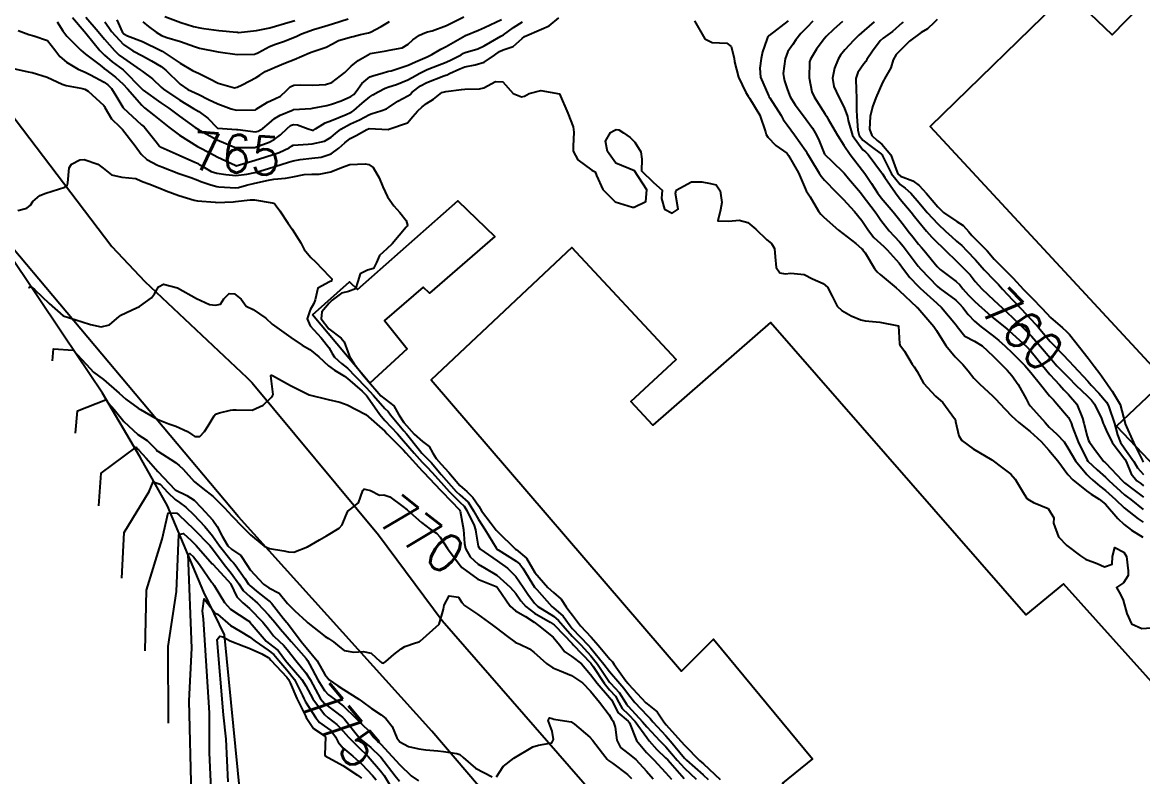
# Model space of a CAD drawing. Header units: metres. Extents: x 307586 to 320046, y 7427249 to 7434250.
# Drawn here: x 317912.1 to 318030.2, y 7430626.6 to 7430706 of the extents above; entities that cross this region are included whole.
import ezdxf
from ezdxf.enums import TextEntityAlignment as Align

# ---------------------------------------------------------------- set-up
doc = ezdxf.new("R2010")
doc.units = ezdxf.units.M
doc.header["$MEASUREMENT"] = 0
for name, color, linetype in [('Area', 45, 'Continuous'), ('Cotas', 45, 'Continuous'), ('Curvas de Nivel 1m', 11, 'Continuous'), ('Curvas de Nivel 5m', 15, 'Continuous'), ('Edificações', 30, 'Continuous'), ('Vias Primárias', 230, 'Continuous')]:
    doc.layers.add(name, color=color, linetype=linetype)
doc.styles.add('Style-STANDARD', font='STANDARD.shx')

msp = doc.modelspace()

# ---------------------------------------------------------------- linework, layer by layer
at = {"layer": 'Area'}
msp.add_polyline3d([(317938.8, 7430587, 778.6), (317933.44, 7430641.52, 774.55), (317931.26, 7430646.01, 773.59), (317927.45, 7430655.1, 778.68), (317924.56, 7430660.23, 769.69), (317920.6, 7430666.99, 768.41), (317916.49, 7430673.1, 767.9), (317910.57, 7430681.9, 767.2), (317905.91, 7430688.34, 766.59), (317903.53, 7430691.02, 766.38), (317901.71, 7430693.77, 766.21), (317900.87, 7430695.54, 766.04), (317895.82, 7430703.1, 765.21), (317885.58, 7430717.41, 763.71), (317880.52, 7430723.98, 762.98), (317872.76, 7430735.34, 761.79), (317869.49, 7430740.1, 761.13), (317862.85, 7430751.26, 760.01), (317857.26, 7430759.27, 758.94), (317852.05, 7430767.45, 758.18)], dxfattribs=at)
at = {"layer": 'Curvas de Nivel 1m', "flags": 128}
for points, elevation in [([(317915.8, 7430706.1), (317916.42, 7430705.13), (317916.82, 7430704.59), (317918.29, 7430703.11), (317918.79, 7430702.69), (317920.33, 7430701.53), (317920.77, 7430701.18), (317920.83, 7430701.13), (317920.9, 7430701.08), (317921.94, 7430700.25), (317922.76, 7430699.53), (317923.22, 7430699.05), (317924.73, 7430697.31), (317925.02, 7430697.03), (317925.98, 7430696.27), (317926.71, 7430695.69), (317927.58, 7430694.99), (317928.69, 7430694.16), (317930.6, 7430692.96), (317930.67, 7430692.93), (317931.97, 7430692.25), (317932.66, 7430691.87), (317934.62, 7430690.95), (317934.65, 7430690.93), (317934.68, 7430690.93), (317936.66, 7430691.51), (317937.69, 7430691.84), (317938.67, 7430692.14), (317939.2, 7430692.33), (317940.25, 7430692.84), (317940.51, 7430693.01), (317940.68, 7430693.1), (317942.27, 7430693.22), (317942.68, 7430693.24), (317943.96, 7430693.52), (317944.69, 7430693.93), (317945.15, 7430694.33), (317945.69, 7430694.78), (317946.71, 7430695.34), (317947.68, 7430695.79), (317948.72, 7430696.33), (317949.01, 7430696.45), (317949.93, 7430696.73), (317950.5, 7430696.94), (317950.73, 7430697.08), (317951.7, 7430697.74), (317952.75, 7430698.29), (317952.99, 7430698.45), (317953.23, 7430698.69), (317954.09, 7430699.35), (317954.76, 7430699.7), (317956.55, 7430700.42), (317956.77, 7430700.48), (317956.89, 7430700.52), (317957.13, 7430700.64), (317958.25, 7430701.15), (317958.78, 7430701.34), (317959.84, 7430701.55), (317960.79, 7430701.86), (317961.89, 7430702.58), (317962.41, 7430702.97), (317962.8, 7430703.14), (317963.87, 7430703.5), (317964.82, 7430704.35), (317965.06, 7430704.55), (317966.83, 7430705.32), (317967.66, 7430705.69), (317968.68, 7430706.5)], 764), ([(317917.41, 7430706.54), (317918.65, 7430705.1), (317918.82, 7430704.89), (317920.29, 7430703.09), (317920.79, 7430702.58), (317921.61, 7430701.89), (317922.75, 7430701.05), (317924.72, 7430699.03), (317924.75, 7430699), (317924.87, 7430698.91), (317926.73, 7430697.58), (317927.57, 7430696.99), (317928.71, 7430696.15), (317930.35, 7430694.96), (317930.7, 7430694.74), (317931.18, 7430694.47), (317932.68, 7430693.67), (317934.48, 7430692.91), (317934.67, 7430692.87), (317936.66, 7430692.87), (317936.67, 7430692.87), (317936.71, 7430692.88), (317938.13, 7430693.42), (317938.69, 7430693.71), (317939.35, 7430694.2), (317940.03, 7430694.85), (317940.39, 7430695.16), (317940.71, 7430695.27), (317941.13, 7430695.26), (317942.24, 7430694.82), (317942.7, 7430694.68), (317942.82, 7430694.69), (317943.02, 7430694.81), (317944.06, 7430695.45), (317944.71, 7430695.71), (317946.27, 7430696.32), (317946.72, 7430696.54), (317946.87, 7430696.61), (317947.08, 7430696.76), (317947.96, 7430697.52), (317948.74, 7430698.21), (317949.06, 7430698.42), (317949.62, 7430698.73), (317950.37, 7430699.11), (317950.76, 7430699.25), (317951.56, 7430699.51), (317952.77, 7430700), (317953.22, 7430700.24), (317954.01, 7430700.68), (317954.51, 7430700.94), (317954.78, 7430701.06), (317955.44, 7430701.32), (317956.78, 7430701.84), (317957.34, 7430702.09), (317958.36, 7430702.62), (317958.63, 7430702.79), (317958.8, 7430702.86), (317960.15, 7430703.26), (317960.81, 7430703.57), (317961.45, 7430703.96), (317962.56, 7430704.57), (317962.82, 7430704.73), (317963.89, 7430705.5), (317964.84, 7430706.1)], 763), ([(317918.84, 7430706.57), (317920.13, 7430705.09), (317920.81, 7430704.27), (317921.84, 7430703.06), (317922.33, 7430702.6), (317922.79, 7430702.26), (317924.57, 7430701.03), (317924.77, 7430700.89), (317925.85, 7430700.1), (317926.76, 7430699.22), (317927.02, 7430699), (317928.74, 7430697.85), (317930.17, 7430696.97), (317930.72, 7430696.64), (317931.7, 7430695.94), (317932.67, 7430694.93), (317932.7, 7430694.91), (317932.74, 7430694.89), (317934.7, 7430694.76), (317934.86, 7430694.75), (317936.7, 7430694.51), (317937, 7430694.57), (317937.48, 7430694.87), (317938.16, 7430695.42), (317938.71, 7430695.9), (317939.29, 7430696.28), (317940.68, 7430696.84), (317940.71, 7430696.86), (317940.72, 7430696.86), (317942.56, 7430696.98), (317942.73, 7430697), (317944.23, 7430697.29), (317944.73, 7430697.42), (317945.73, 7430697.78), (317946.74, 7430698.22), (317947.06, 7430698.44), (317947.32, 7430698.75), (317947.92, 7430699.59), (317948.77, 7430700.29), (317949.08, 7430700.42), (317950.16, 7430700.73), (317950.63, 7430700.86), (317950.77, 7430700.89), (317950.99, 7430700.93), (317952.78, 7430701.54), (317953.58, 7430701.89), (317954.79, 7430702.42), (317955.28, 7430702.66), (317956.24, 7430703.21), (317956.81, 7430703.5), (317957.54, 7430703.91), (317958.75, 7430704.62), (317958.8, 7430704.65), (317958.82, 7430704.66), (317960.21, 7430705.22), (317960.83, 7430705.49), (317962.61, 7430706.34)], 762), ([(317920.83, 7430706.08), (317921.25, 7430705.5), (317921.54, 7430705.07), (317922.8, 7430703.72), (317923.79, 7430703.04), (317924.79, 7430702.51), (317925.75, 7430701.99), (317926.78, 7430701.39), (317927.27, 7430701), (317928.76, 7430699.53), (317929.59, 7430698.97), (317930.74, 7430698.43), (317931.77, 7430697.92), (317932.73, 7430697.46), (317934.13, 7430696.92), (317934.72, 7430696.8), (317936.67, 7430696.83), (317936.72, 7430696.84), (317936.75, 7430696.85), (317936.79, 7430696.88), (317937.96, 7430697.64), (317938.74, 7430697.97), (317939.34, 7430698.26), (317939.98, 7430698.85), (317940.35, 7430699.25), (317940.76, 7430699.44), (317941.4, 7430699.47), (317942.76, 7430699.44), (317944.08, 7430699.48), (317944.76, 7430699.72), (317946.11, 7430700.77), (317946.78, 7430701.41), (317947.51, 7430702.03), (317948.74, 7430702.74), (317948.78, 7430702.76), (317948.79, 7430702.76), (317950.48, 7430703.04), (317950.8, 7430703.1), (317952.15, 7430703.35), (317952.81, 7430703.74), (317953.3, 7430704.2), (317953.99, 7430704.68), (317954.55, 7430704.95), (317954.83, 7430705.03), (317955.32, 7430705.16), (317956.83, 7430705.71), (317957.45, 7430706.02), (317958.65, 7430706.62)], 761), ([(317924.83, 7430706.09), (317925.43, 7430705.62), (317926.23, 7430705.01), (317926.82, 7430704.66), (317927.35, 7430704.46), (317928.81, 7430704.01), (317930.28, 7430703.49), (317930.8, 7430703.33), (317932.79, 7430702.93), (317934.79, 7430702.64), (317936.61, 7430702.7), (317936.79, 7430702.75), (317936.88, 7430702.79), (317937.04, 7430702.88), (317938.18, 7430703.49), (317938.81, 7430703.73), (317939.65, 7430704.01), (317940.82, 7430704.48), (317941.06, 7430704.59), (317941.55, 7430704.83), (317942.83, 7430705.3), (317944, 7430705.63), (317944.83, 7430705.87), (317946.48, 7430706.4)], 759), ([(317927.17, 7430706.67), (317928.83, 7430706.03), (317930.17, 7430705.62), (317930.83, 7430705.46), (317931.26, 7430705.38), (317932.83, 7430705.19), (317934.75, 7430704.99), (317934.82, 7430704.99), (317934.9, 7430704.98), (317936.83, 7430705.17), (317938.23, 7430705.46), (317938.83, 7430705.63), (317939.77, 7430705.92), (317940.84, 7430706.23)], 758), ([(317982.97, 7430706.2), (317984.05, 7430704.32), (317984.82, 7430703.93), (317986.38, 7430703.85), (317986.82, 7430703.51), (317987.14, 7430702.28), (317987.19, 7430701.88), (317987.59, 7430700.27), (317988.37, 7430698.65), (317988.62, 7430698.26), (317988.75, 7430698.06), (317989.83, 7430696.25), (317990.45, 7430694.5), (317990.52, 7430694.24), (317990.7, 7430693.93), (317991.54, 7430693.07), (317992.68, 7430692.27), (317992.74, 7430692.21), (317992.86, 7430692.03), (317993.91, 7430690.2), (317994.64, 7430688.48), (317994.72, 7430688.28), (317994.79, 7430688.19), (317995.14, 7430687.67), (317996.03, 7430686.17), (317996.28, 7430685.84), (317996.6, 7430685.52), (317998.14, 7430684.14), (317998.58, 7430683.8), (317999.96, 7430682.74), (318000.56, 7430682.22), (318000.62, 7430682.17), (318000.66, 7430682.12), (318000.93, 7430681.75), (318001.92, 7430680.1), (318002.2, 7430679.76), (318002.53, 7430679.48), (318004.22, 7430678.07), (318004.51, 7430677.81), (318006.4, 7430676.04), (318006.44, 7430676), (318006.48, 7430675.96), (318008.16, 7430674.02), (318008.46, 7430673.58), (318009.44, 7430672.01), (318010.43, 7430670.81), (318011.24, 7430669.99), (318011.78, 7430669.35), (318012.4, 7430668.57), (318012.99, 7430667.96), (318014.38, 7430666.67), (318014.75, 7430666.32), (318015.09, 7430665.94), (318016.35, 7430664.61), (318017.14, 7430663.91), (318018.33, 7430662.95), (318019.47, 7430661.89), (318020.31, 7430660.99), (318021.24, 7430659.86), (318022.28, 7430658.43), (318022.83, 7430657.84), (318024.26, 7430656.7), (318024.77, 7430656.33), (318025.59, 7430655.81), (318026.25, 7430655.28), (318027.57, 7430653.79), (318028.22, 7430653.14), (318029, 7430652.56), (318030.2, 7430651.82)], 764), ([(317992.84, 7430706.21), (317990.83, 7430704.64), (317990.64, 7430704.43), (317990.57, 7430704.24), (317990.13, 7430702.93), (317989.97, 7430702.25), (317989.83, 7430701.21), (317989.92, 7430700.25), (317990.75, 7430698.32), (317990.78, 7430698.27), (317990.8, 7430698.24), (317990.89, 7430698.1), (317992.08, 7430696.22), (317992.32, 7430695.82), (317992.71, 7430695.26), (317993.5, 7430694.2), (317994.69, 7430692.5), (317994.8, 7430692.3), (317994.86, 7430692.19), (317995.19, 7430691.67), (317996.1, 7430690.17), (317996.32, 7430689.83), (317996.65, 7430689.43), (317997.9, 7430688.15), (317998.62, 7430687.41), (317999.81, 7430686.13), (318000.59, 7430685.16), (318001.01, 7430684.54), (318001.3, 7430684.11), (318001.87, 7430683.39), (318002.57, 7430682.75), (318002.92, 7430682.44), (318003.26, 7430682.08), (318004.54, 7430680.66), (318004.99, 7430680.06), (318005.64, 7430679.17), (318006.52, 7430678.25), (318006.75, 7430678.04), (318008.49, 7430676.48), (318008.98, 7430676.02), (318010.47, 7430674.25), (318010.58, 7430674.11), (318010.65, 7430674), (318011.45, 7430672.98), (318012.45, 7430672.46), (318013.26, 7430671.96), (318014.43, 7430670.87), (318015.38, 7430669.94), (318015.89, 7430669.41), (318016.4, 7430668.86), (318017.07, 7430667.91), (318017.89, 7430666.4), (318018.16, 7430665.9), (318018.37, 7430665.61), (318019.9, 7430663.88), (318020.34, 7430663.41), (318021.12, 7430662.65), (318021.9, 7430661.86), (318022.31, 7430661.21), (318023.1, 7430659.84), (318024.28, 7430658.42), (318024.58, 7430658.13), (318024.93, 7430657.82), (318025.66, 7430657.2), (318026.26, 7430656.73), (318027.31, 7430655.79), (318028.24, 7430654.89), (318029.71, 7430653.76), (318030.02, 7430653.55), (318030.22, 7430653.38)], 763), ([(317995.43, 7430706.18), (317994.84, 7430705.55), (317994.17, 7430704.86), (317993.63, 7430704.2), (317993.31, 7430703.72), (317992.81, 7430702.96), (317992.5, 7430702.21), (317992.32, 7430700.67), (317992.36, 7430700.22), (317992.45, 7430699.89), (317992.76, 7430698.93), (317993.05, 7430698.21), (317993.57, 7430697.37), (317994.43, 7430696.19), (317994.72, 7430695.81), (317995.41, 7430694.88), (317995.82, 7430694.17), (317996.1, 7430693.57), (317996.66, 7430692.16), (317996.68, 7430692.12), (317997.46, 7430691.37), (317998.65, 7430690.21), (317998.72, 7430690.14), (317999.18, 7430689.6), (318000.44, 7430688.12), (318000.63, 7430687.89), (318001.98, 7430686.1), (318002.24, 7430685.73), (318002.59, 7430685.2), (318003.48, 7430684.08), (318004.01, 7430683.51), (318004.57, 7430682.92), (318004.96, 7430682.45), (318005.26, 7430682.06), (318006.54, 7430680.37), (318006.82, 7430680.04), (318008.52, 7430678.26), (318008.8, 7430678.02), (318010.49, 7430676.77), (318010.89, 7430676.4), (318011.24, 7430675.99), (318011.78, 7430675.28), (318012.47, 7430674.56), (318013.18, 7430673.96), (318014.45, 7430672.99), (318015.03, 7430672.52), (318015.68, 7430671.93), (318016.43, 7430671.24), (318017.78, 7430669.91), (318018.41, 7430669.17), (318019.42, 7430667.89), (318020.38, 7430666.71), (318020.77, 7430666.27), (318021.15, 7430665.87), (318022.35, 7430664.42), (318022.63, 7430663.85), (318022.77, 7430663.41), (318023.38, 7430661.84), (318024.3, 7430659.98), (318024.41, 7430659.83), (318025.4, 7430658.92), (318026.28, 7430658.14), (318026.63, 7430657.8), (318028.26, 7430656.28), (318028.53, 7430656.05), (318028.94, 7430655.77), (318030.24, 7430654.73)], 762), ([(317998.57, 7430706.14), (317997.65, 7430705.34), (317996.83, 7430704.54), (317996.51, 7430704.16), (317995.83, 7430703.2), (317995.19, 7430702.18), (317995.09, 7430701.89), (317995.03, 7430700.19), (317995.31, 7430698.73), (317995.56, 7430698.18), (317996.73, 7430696.37), (317996.86, 7430696.16), (317997.05, 7430695.83), (317998.04, 7430694.15), (317998.69, 7430693.1), (317999.37, 7430692.13), (318000.66, 7430690.45), (318000.91, 7430690.12), (318001.62, 7430689.08), (318002.24, 7430688.1), (318002.63, 7430687.57), (318003.88, 7430686.08), (318004.59, 7430685.2), (318005.09, 7430684.57), (318005.49, 7430684.06), (318005.97, 7430683.44), (318006.57, 7430682.66), (318006.86, 7430682.33), (318007.12, 7430682.03), (318008.54, 7430680.32), (318008.85, 7430680.02), (318010.52, 7430678.73), (318010.9, 7430678.38), (318011.23, 7430677.99), (318011.82, 7430677.3), (318012.5, 7430676.63), (318013.23, 7430675.96), (318014.48, 7430674.88), (318015.65, 7430673.93), (318016.1, 7430673.56), (318016.46, 7430673.25), (318017.94, 7430671.91), (318018.44, 7430671.38), (318019.63, 7430669.89), (318020.4, 7430668.95), (318020.92, 7430668.39), (318021.4, 7430667.86), (318021.87, 7430667.34), (318022.38, 7430666.85), (318023.23, 7430665.84), (318023.83, 7430664.36), (318023.97, 7430663.83), (318024.33, 7430662.46), (318024.49, 7430661.99), (318024.58, 7430661.83), (318025.3, 7430660.82), (318026.1, 7430659.8), (318026.2, 7430659.71), (318026.29, 7430659.61), (318028.01, 7430657.78), (318028.27, 7430657.53), (318029.27, 7430656.77), (318030.26, 7430656.04)], 761), ([(318004.93, 7430706.07), (318004.84, 7430706), (318003.83, 7430705.08), (318002.83, 7430704.38), (318002.51, 7430704.09), (318001.73, 7430703.02), (318001.13, 7430702.12), (318001, 7430701.92), (318000.8, 7430701.66), (318000.16, 7430700.75), (317999.96, 7430700.13), (318000, 7430698.89), (318000.03, 7430698.13), (318000.02, 7430696.84), (318000.07, 7430696.13), (318000.16, 7430694.67), (318000.31, 7430694.12), (318000.7, 7430693.64), (318001.56, 7430692.98), (318002.68, 7430692.15), (318002.74, 7430692.09), (318002.78, 7430691.99), (318003.71, 7430690.08), (318004.64, 7430688.95), (318005.15, 7430688.57), (318005.76, 7430688.05), (318006.62, 7430687.04), (318007.47, 7430686.03), (318008.59, 7430684.82), (318009.45, 7430684.01), (318010.04, 7430683.47), (318010.57, 7430683), (318011.11, 7430682.53), (318011.67, 7430681.98), (318012.55, 7430681.04), (318013.49, 7430679.96), (318014.52, 7430678.87), (318014.99, 7430678.42), (318015.42, 7430677.94), (318015.94, 7430677.36), (318016.5, 7430676.78), (318017.36, 7430675.91), (318018.48, 7430674.71), (318019.19, 7430673.89), (318020.45, 7430672.43), (318020.72, 7430672.15), (318020.98, 7430671.87), (318022.42, 7430670.35), (318022.89, 7430669.85), (318024.4, 7430668.23), (318024.58, 7430668.02), (318024.76, 7430667.82), (318025.57, 7430667), (318026.38, 7430666.02), (318026.51, 7430665.8), (318026.6, 7430665.56), (318027.2, 7430663.79), (318027.54, 7430662.58), (318027.85, 7430661.78), (318028.31, 7430661.11), (318029.25, 7430659.77), (318029.65, 7430659.12), (318030.28, 7430658.4)], 759), ([(318008.53, 7430706.35), (318008.2, 7430706.03), (318007.51, 7430705.36), (318006.83, 7430704.98), (318005.62, 7430704.06), (318004.81, 7430703.25), (318004.22, 7430702.66), (318003.9, 7430702.08), (318003.63, 7430701.24), (318002.98, 7430700.09), (318002.9, 7430699.96), (318002.77, 7430699.72), (318002.08, 7430698.1), (318001.71, 7430697.14), (318001.48, 7430696.11), (318001.4, 7430694.8), (318001.63, 7430694.11), (318002.19, 7430693.59), (318002.69, 7430693.2), (318003.66, 7430692.08), (318004.2, 7430690.53), (318004.39, 7430690.07), (318004.65, 7430689.83), (318005.95, 7430689.35), (318006.64, 7430688.87), (318007.4, 7430688.03), (318008.61, 7430686.6), (318009.2, 7430686.01), (318010.59, 7430685.07), (318011.26, 7430684.66), (318011.85, 7430683.98), (318012.19, 7430683.59), (318012.58, 7430683.22), (318013.8, 7430681.96), (318014.55, 7430681.11), (318015.69, 7430679.93), (318016.12, 7430679.52), (318016.52, 7430679.1), (318017.63, 7430677.91), (318018.5, 7430677.02), (318019.58, 7430675.89), (318020.48, 7430674.96), (318021.73, 7430673.86), (318022.12, 7430673.52), (318022.46, 7430673.16), (318023.51, 7430671.84), (318024.43, 7430670.67), (318025.08, 7430669.82), (318025.66, 7430669.07), (318026.39, 7430667.99), (318026.53, 7430667.8), (318026.97, 7430667.21), (318027.8, 7430665.79), (318028.33, 7430663.79), (318028.34, 7430663.74), (318029.21, 7430661.77), (318030.16, 7430659.89), (318030.25, 7430659.75)], 758), ([(317911.04, 7430701.2), (317912.77, 7430700.84), (317913.17, 7430700.76), (317914.76, 7430700.27), (317916.35, 7430699.52), (317916.75, 7430699.39), (317918.3, 7430699.1), (317918.74, 7430699), (317919.06, 7430698.78), (317920.72, 7430697.28), (317920.81, 7430697.16), (317920.85, 7430697.08), (317921.54, 7430695.89), (317922.41, 7430695.05), (317922.7, 7430694.77), (317924.02, 7430693.04), (317924.66, 7430692.17), (317925.25, 7430691.61), (317926.37, 7430691), (317926.57, 7430690.92), (317926.65, 7430690.89), (317926.84, 7430690.81), (317928.64, 7430690.11), (317929.91, 7430689.7), (317930.64, 7430689.41), (317930.96, 7430689.28), (317931.99, 7430688.94), (317932.63, 7430688.76), (317932.83, 7430688.73), (317934.63, 7430688.6), (317934.9, 7430688.63), (317935.77, 7430688.89), (317936.64, 7430689.11), (317938.07, 7430689.43), (317938.64, 7430689.52), (317939.86, 7430689.63), (317940.64, 7430689.77), (317941.83, 7430690.01), (317942.65, 7430690.04), (317943.4, 7430690.05), (317944.65, 7430690.29), (317945.77, 7430690.77), (317946.66, 7430691.08), (317948.26, 7430691.15), (317948.66, 7430691.08), (317949.12, 7430690.74), (317949.73, 7430689.65), (317950.13, 7430688.73), (317950.62, 7430687.68), (317951.27, 7430686.71), (317951.93, 7430686.03), (317952.59, 7430685.18), (317952.73, 7430684.69), (317952.69, 7430684.58), (317952.58, 7430684.46), (317951.11, 7430682.71), (317950.55, 7430682.19), (317949.77, 7430681.5), (317949.44, 7430680.73), (317949.13, 7430680.13), (317948.52, 7430679.93), (317947.72, 7430679.55), (317947.5, 7430678.75), (317947.26, 7430677.99), (317946.5, 7430677.7), (317945.77, 7430677.5), (317944.8, 7430676.79), (317944.48, 7430676.47), (317943.71, 7430675.56), (317943.63, 7430674.8), (317944.45, 7430673.76), (317945.75, 7430672.77), (317946.05, 7430672.39), (317946.42, 7430671.34), (317946.65, 7430670.76), (317947.1, 7430670.06), (317948.14, 7430668.74), (317948.39, 7430668.46), (317949.92, 7430666.72), (317950.36, 7430666.35), (317951.29, 7430665.65), (317951.8, 7430664.7), (317952.33, 7430663.88), (317953.41, 7430662.68), (317954.31, 7430661.89), (317955.01, 7430661.37), (317955.4, 7430660.65), (317955.75, 7430660.11), (317956.28, 7430659.51), (317957.06, 7430658.63), (317958.25, 7430657.26), (317958.98, 7430656.61), (317959.62, 7430655.98), (317960.23, 7430655.07), (317960.52, 7430654.59), (317961.53, 7430653.25), (317962.05, 7430652.57), (317962.19, 7430652.4), (317964.11, 7430650.55), (317964.17, 7430650.5), (317965.25, 7430649.62), (317965.89, 7430648.52), (317966.15, 7430648.09), (317967.52, 7430646.51), (317968.12, 7430645.99), (317968.93, 7430645.3), (317969.44, 7430644.48), (317969.71, 7430644.09), (317970.09, 7430643.59), (317970.96, 7430642.46), (317972.07, 7430641.27), (317972.8, 7430640.44), (317974.04, 7430638.98), (317974.31, 7430638.7), (317974.51, 7430638.42), (317975.72, 7430636.69), (317975.97, 7430636.4), (317975.98, 7430636.38), (317976, 7430636.35), (317977.85, 7430634.38), (317977.98, 7430634.27), (317979.03, 7430633.42), (317979.74, 7430632.35), (317979.96, 7430632.04), (317981.51, 7430630.33), (317981.93, 7430629.87), (317983.5, 7430628.31), (317983.91, 7430627.93), (317985.68, 7430626.28)], 766), ([(317911.65, 7430686.24), (317912.6, 7430686.48), (317912.99, 7430686.78), (317913.26, 7430687.16), (317913.98, 7430687.79), (317914.61, 7430688.05), (317915.95, 7430688.47), (317916.62, 7430688.68), (317916.87, 7430688.87), (317916.93, 7430689.12), (317917.06, 7430690.7), (317917.32, 7430691.11), (317918.19, 7430691.57), (317918.66, 7430691.59), (317920.09, 7430691.09), (317920.65, 7430690.67), (317921.55, 7430689.98), (317922.64, 7430689.75), (317924.09, 7430689.58), (317924.64, 7430689.36), (317924.86, 7430689.26), (317925.48, 7430689.02), (317926.63, 7430688.58), (317927.31, 7430688.3), (317928.62, 7430687.81), (317930.25, 7430687.32), (317930.61, 7430687.25), (317932.45, 7430687.09), (317932.61, 7430687.08), (317934.37, 7430687.15), (317934.61, 7430687.16), (317936.15, 7430687.35), (317936.61, 7430687.36), (317938.45, 7430687.02), (317938.6, 7430686.98), (317938.79, 7430686.86), (317939.26, 7430686.19), (317940.15, 7430684.84), (317940.57, 7430684.24), (317941.47, 7430682.83), (317941.83, 7430682.11), (317942.54, 7430681.27), (317943.04, 7430680.8), (317944.52, 7430679.26), (317944.74, 7430679.01), (317944.72, 7430678.79), (317944.57, 7430678.73), (317944.51, 7430678.72), (317943.27, 7430678.03), (317942.99, 7430676.8), (317942.86, 7430676.42), (317942.47, 7430675.77), (317942.16, 7430674.81), (317942.45, 7430674.09), (317943.63, 7430672.8), (317944.42, 7430671.81), (317944.79, 7430671.16), (317945.04, 7430670.78), (317945.76, 7430670.12), (317946.4, 7430669.6), (317947.26, 7430668.75), (317948.38, 7430667.59), (317949.14, 7430666.73), (317950.35, 7430665.38), (317950.67, 7430665.04), (317950.92, 7430664.71), (317952.32, 7430663.02), (317952.6, 7430662.69), (317953.97, 7430660.99), (317954.24, 7430660.67), (317954.29, 7430660.61), (317955.25, 7430659.63), (317956.08, 7430658.64), (317956.27, 7430658.42), (317957.84, 7430656.62), (317958.24, 7430656.26), (317959.12, 7430655.49), (317959.69, 7430654.6), (317960.21, 7430653.67), (317960.92, 7430652.58), (317962.07, 7430650.68), (317962.13, 7430650.57), (317962.17, 7430650.53), (317962.27, 7430650.47), (317964.16, 7430649.3), (317964.57, 7430648.96), (317964.86, 7430648.54), (317966.12, 7430646.56), (317966.15, 7430646.52), (317966.34, 7430646.3), (317967.92, 7430644.5), (317968.1, 7430644.36), (317969.11, 7430643.51), (317969.86, 7430642.47), (317970.08, 7430642.19), (317971.76, 7430640.45), (317972.05, 7430640.13), (317973.42, 7430638.44), (317974.02, 7430637.65), (317975.08, 7430636.41), (317975.5, 7430635.91), (317975.99, 7430635.23), (317976.67, 7430634.39), (317977.97, 7430633.03), (317978.29, 7430632.7), (317978.58, 7430632.37), (317979.94, 7430630.9), (317980.44, 7430630.34), (317981.91, 7430628.54), (317982.11, 7430628.33), (317983.89, 7430626.77), (317984.41, 7430626.3)], 767), ([(317912.87, 7430678.03), (317912.88, 7430678.19), (317913.19, 7430678.11), (317913.45, 7430677.87), (317914.96, 7430676.42), (317916.46, 7430675.12), (317918.45, 7430674.51), (317919.33, 7430674.21), (317920.45, 7430673.98), (317921.34, 7430674.17), (317922.34, 7430675.05), (317922.46, 7430675.16), (317923.73, 7430675.77), (317924.47, 7430676.12), (317925.74, 7430677.01), (317926.07, 7430677.43), (317926.5, 7430678.2), (317927.03, 7430678.47), (317928.5, 7430678.07), (317930.48, 7430676.96), (317931.86, 7430676.32), (317932.48, 7430676.26), (317933.03, 7430676.37), (317933.37, 7430676.92), (317933.94, 7430677.47), (317934.49, 7430677.45), (317935.18, 7430676.9), (317935.73, 7430676.15), (317936.47, 7430675.81), (317937.79, 7430674.87), (317938.45, 7430674.25), (317940.43, 7430672.84), (317941.63, 7430672.03), (317942.42, 7430671.59), (317943.39, 7430670.8), (317944.4, 7430669.87), (317945.03, 7430669.41), (317946.07, 7430668.76), (317946.39, 7430668.53), (317947.93, 7430667.19), (317948.36, 7430666.78), (317948.4, 7430666.74), (317948.51, 7430666.59), (317949.8, 7430664.73), (317950.33, 7430664.11), (317951.66, 7430662.7), (317952.31, 7430661.98), (317953.42, 7430660.68), (317954.28, 7430659.73), (317954.8, 7430659.18), (317955.27, 7430658.66), (317956.26, 7430657.56), (317957.1, 7430656.63), (317958.23, 7430655.51), (317958.68, 7430655.07), (317958.98, 7430654.61), (317959.74, 7430653.06), (317959.9, 7430652.59), (317959.93, 7430652.33), (317960.18, 7430650.86), (317960.36, 7430650.59), (317962.16, 7430649.33), (317963.26, 7430648.56), (317964.14, 7430647.66), (317964.92, 7430646.54), (317965.41, 7430645.82), (317966.11, 7430644.86), (317966.47, 7430644.52), (317968.09, 7430643.5), (317968.64, 7430643.05), (317969.11, 7430642.48), (317970.07, 7430641.4), (317970.97, 7430640.46), (317972.04, 7430639.32), (317972.74, 7430638.44), (317974, 7430636.55), (317974.11, 7430636.43), (317975.03, 7430635.45), (317975.69, 7430634.4), (317975.8, 7430634.22), (317975.98, 7430634.02), (317977.48, 7430632.38), (317977.95, 7430631.84), (317979.32, 7430630.36), (317979.62, 7430630.05), (317979.93, 7430629.72), (317981.12, 7430628.34), (317981.9, 7430627.49), (317983.14, 7430626.32)], 768), ([(317915.31, 7430670.39), (317915.41, 7430671.65), (317917.48, 7430671.51), (317919.29, 7430669.59), (317919.65, 7430669.2), (317920.69, 7430668.44), (317922.36, 7430666.97), (317923.04, 7430666.36), (317924.35, 7430665.42), (317924.59, 7430665.27), (317925.01, 7430665.02), (317926.33, 7430664.23), (317927.57, 7430663.75), (317928.32, 7430663.52), (317929.53, 7430662.96), (317930, 7430662.64), (317930.31, 7430662.42), (317930.83, 7430662.42), (317931.35, 7430662.94), (317931.72, 7430663.55), (317932.34, 7430664.6), (317932.5, 7430664.77), (317932.92, 7430664.92), (317934.08, 7430665.18), (317934.35, 7430665.22), (317934.66, 7430665.22), (317936.35, 7430665.18), (317937.51, 7430665.71), (317938.36, 7430666.53), (317938.51, 7430666.71), (317938.58, 7430666.86), (317938.38, 7430668.25), (317938.31, 7430668.86), (317938.36, 7430668.89), (317938.39, 7430668.89), (317938.49, 7430668.86), (317940.38, 7430667.79), (317942.36, 7430666.81), (317944.36, 7430666.31), (317945.61, 7430666.02), (317946.35, 7430665.77), (317948.34, 7430664.74), (317950.32, 7430662.98), (317950.59, 7430662.71), (317952.3, 7430660.97), (317952.55, 7430660.69), (317954.27, 7430658.81), (317954.34, 7430658.74), (317954.4, 7430658.67), (317956.24, 7430656.74), (317956.34, 7430656.64), (317958.22, 7430654.66), (317958.24, 7430654.64), (317958.25, 7430654.62), (317958.27, 7430654.57), (317958.61, 7430652.61), (317958.72, 7430651.15), (317958.83, 7430650.61), (317959.32, 7430649.76), (317960.16, 7430648.97), (317960.84, 7430648.58), (317962.14, 7430647.81), (317963.53, 7430646.56), (317964.12, 7430645.87), (317964.68, 7430645.11), (317965.18, 7430644.53), (317966.09, 7430643.82), (317967.74, 7430642.85), (317968.08, 7430642.65), (317968.17, 7430642.58), (317968.25, 7430642.5), (317970.06, 7430640.61), (317970.19, 7430640.47), (317972.03, 7430638.55), (317972.12, 7430638.45), (317972.29, 7430638.19), (317973.43, 7430636.44), (317974, 7430635.75), (317974.63, 7430635.06), (317975, 7430634.41), (317975.35, 7430633.78), (317975.97, 7430633.16), (317976.71, 7430632.39), (317977.94, 7430630.72), (317978.19, 7430630.38), (317979, 7430629.44), (317979.92, 7430628.58), (317980.15, 7430628.35), (317981.88, 7430626.4)], 769), ([(317920.2, 7430655.13), (317920.46, 7430658.56), (317924.13, 7430661.28), (317924.17, 7430661.24), (317924.22, 7430661.17), (317924.29, 7430661.11), (317924.34, 7430661.07), (317924.39, 7430661.03), (317925.18, 7430660.13), (317926.4, 7430658.74), (317928.24, 7430656.79), (317929.47, 7430656.2), (317930.23, 7430655.7), (317931, 7430654.94), (317932.2, 7430653.6), (317932.68, 7430652.93), (317933.2, 7430651.91), (317933.79, 7430650.91), (317934.17, 7430650.55), (317935.16, 7430649.89), (317935.83, 7430648.88), (317936.15, 7430648.38), (317937.54, 7430646.87), (317938.12, 7430646.49), (317939.2, 7430645.93), (317940.08, 7430644.83), (317940.1, 7430644.79), (317940.84, 7430644.07), (317942.07, 7430642.94), (317942.23, 7430642.81), (317944.06, 7430641.37), (317944.4, 7430641.13), (317944.93, 7430640.78), (317945.55, 7430640.27), (317946.04, 7430639.87), (317947.07, 7430639.72), (317948.04, 7430639.77), (317948.91, 7430639.6), (317949.86, 7430638.71), (317950.03, 7430638.58), (317950.18, 7430638.56), (317950.44, 7430638.71), (317951.28, 7430639.46), (317952.05, 7430640.07), (317952.45, 7430640.29), (317953.58, 7430640.67), (317953.94, 7430640.79), (317954.05, 7430640.85), (317956.07, 7430642.64), (317956.5, 7430644.24), (317956.59, 7430644.64), (317957.11, 7430645.63), (317958.11, 7430645.5), (317958.44, 7430644.94), (317958.72, 7430644.61), (317960.09, 7430643.7), (317961.65, 7430642.57), (317962.07, 7430642.26), (317963.27, 7430641.35), (317964.05, 7430640.76), (317964.19, 7430640.68), (317964.56, 7430640.54), (317965.57, 7430640.05), (317966.04, 7430639.69), (317967.37, 7430638.51), (317968.03, 7430638.05), (317968.74, 7430637.77), (317970.01, 7430637.26), (317971.15, 7430636.46), (317971.99, 7430635.58), (317972.94, 7430634.44), (317973.97, 7430633.12), (317974.23, 7430632.69), (317974.38, 7430632.42), (317974.59, 7430631.79), (317974.79, 7430630.42), (317975.18, 7430629.67), (317975.92, 7430629.06), (317976.77, 7430628.39), (317977.89, 7430627.18), (317978.59, 7430626.37)], 771), ([(317922.64, 7430647.49), (317922.88, 7430652.3), (317925.49, 7430656.63), (317925.94, 7430657.64), (317926.65, 7430657.4), (317927.48, 7430656.51), (317928.23, 7430655.79), (317928.71, 7430655.46), (317929.38, 7430654.96), (317930.21, 7430654.17), (317931.36, 7430652.94), (317932.18, 7430651.94), (317932.93, 7430650.92), (317934.16, 7430649.36), (317934.38, 7430649.13), (317934.56, 7430648.9), (317935.57, 7430647.45), (317935.98, 7430646.88), (317936.04, 7430646.8), (317936.12, 7430646.72), (317937, 7430645.98), (317938.11, 7430645.1), (317938.25, 7430645), (317938.38, 7430644.86), (317939.64, 7430643.27), (317940.01, 7430642.83), (317940.04, 7430642.8), (317940.07, 7430642.75), (317941.52, 7430640.82), (317942.05, 7430640.21), (317943.2, 7430638.8), (317944.01, 7430637.36), (317944.47, 7430636.78), (317945.39, 7430636.16), (317945.99, 7430635.77), (317947.58, 7430634.74), (317947.98, 7430634.46), (317948.93, 7430633.76), (317949.96, 7430633.09), (317950.45, 7430632.7), (317951.1, 7430631.86), (317951.59, 7430630.69), (317951.93, 7430630.25), (317952.84, 7430629.76), (317953.92, 7430629.53), (317954.67, 7430629.41), (317955.92, 7430629.32), (317956.53, 7430629.25), (317957.92, 7430629.02), (317958.23, 7430628.93), (317958.58, 7430628.61), (317959.9, 7430627.49), (317961.65, 7430626.57)], 772), ([(317925.08, 7430639.86), (317925.23, 7430646.22), (317926.87, 7430651.59), (317927.51, 7430654.39), (317928.43, 7430654.33), (317928.62, 7430654.16), (317930.19, 7430652.71), (317931.9, 7430650.93), (317932.17, 7430650.59), (317933.42, 7430648.92), (317934.14, 7430648.03), (317934.94, 7430646.9), (317935.42, 7430646.19), (317936.11, 7430645.56), (317936.93, 7430644.87), (317938.08, 7430643.65), (317938.76, 7430642.85), (317939.35, 7430642.12), (317940.06, 7430641.31), (317940.47, 7430640.83), (317942.03, 7430639.02), (317942.19, 7430638.81), (317942.4, 7430638.43), (317943.28, 7430636.8), (317943.99, 7430635.65), (317944.41, 7430635.21), (317945.02, 7430634.77), (317945.97, 7430634.02), (317947.27, 7430632.75), (317947.95, 7430632.08), (317948.64, 7430631.43), (317949.19, 7430630.72), (317949.56, 7430630.35), (317949.93, 7430630.01), (317951.11, 7430628.7), (317951.9, 7430627.84), (317953.1, 7430626.68), (317953.88, 7430626.16)], 773), ([(317927.53, 7430632.23), (317927.52, 7430640.3), (317928.37, 7430646.09), (317928.62, 7430652.1), (317929.11, 7430652.21), (317929.92, 7430651.47), (317930.18, 7430651.23), (317930.45, 7430650.95), (317932.15, 7430649.02), (317932.23, 7430648.93), (317933.76, 7430647.28), (317934.1, 7430646.91), (317934.12, 7430646.86), (317934.73, 7430645.52), (317935.37, 7430644.89), (317936.09, 7430644.32), (317937.47, 7430642.87), (317938.07, 7430642.13), (317938.62, 7430641.42), (317939.23, 7430640.84), (317939.66, 7430640.45), (317940.04, 7430639.99), (317940.97, 7430638.82), (317942.01, 7430637.54), (317942.48, 7430636.81), (317943.02, 7430635.77), (317943.56, 7430634.79), (317943.98, 7430634.29), (317945.87, 7430632.84), (317945.95, 7430632.78), (317945.98, 7430632.76), (317946.08, 7430632.63), (317947.59, 7430630.74), (317947.93, 7430630.41), (317948.87, 7430629.67), (317949.86, 7430628.71), (317949.91, 7430628.65), (317951.41, 7430626.69), (317951.88, 7430626.1)], 774), ([(317932.41, 7430616.96), (317931.85, 7430629.09), (317931.85, 7430633.32), (317931.23, 7430643.19), (317931.14, 7430644.04), (317931.31, 7430645.33), (317932.34, 7430643.94), (317932.46, 7430643.82), (317932.7, 7430643.7), (317934.07, 7430642.52), (317935.08, 7430641.91), (317936.06, 7430641.33), (317936.66, 7430640.87), (317938.04, 7430639.93), (317938.64, 7430639.45), (317939.16, 7430638.84), (317940.02, 7430637.83), (317940.8, 7430636.82), (317941.65, 7430635.15), (317941.8, 7430634.81), (317941.98, 7430634.48), (317943.07, 7430632.8), (317943.46, 7430632.31), (317943.94, 7430631.96), (317944.63, 7430631.47), (317945.15, 7430630.77), (317945.4, 7430630.24), (317945.92, 7430629.62), (317946.95, 7430628.75), (317947.9, 7430627.89), (317949.02, 7430626.72), (317949.43, 7430626.27)], 776), ([(317933.83, 7430626.06), (317933.61, 7430630.53), (317933.34, 7430633.12), (317932.68, 7430641.04), (317932.94, 7430641.4), (317933.26, 7430641.31), (317934.05, 7430640.91), (317935.49, 7430640.33), (317936.05, 7430640.13), (317937.38, 7430639.53), (317938.04, 7430639.14), (317938.19, 7430639.02), (317938.34, 7430638.86), (317940.01, 7430637.06), (317940.18, 7430636.83), (317940.37, 7430636.46), (317941.05, 7430634.82), (317941.96, 7430633), (317942.05, 7430632.81), (317942.81, 7430631.67), (317943.93, 7430630.94), (317944.03, 7430630.88), (317944.08, 7430630.79), (317944.01, 7430628.89), (317944.06, 7430628.79), (317945.9, 7430627.76), (317947.47, 7430626.74), (317947.88, 7430626.42)], 777), ([(317962.09, 7430626.57), (317962.8, 7430627.66), (317963.91, 7430628.55), (317965.93, 7430629.73), (317966.54, 7430629.9), (317967.93, 7430630.16), (317968.12, 7430630.5), (317967.95, 7430631.4), (317967.53, 7430632.5), (317967.68, 7430632.79), (317967.96, 7430632.71), (317968.13, 7430632.66), (317969.27, 7430632.48), (317969.96, 7430632.36), (317970.3, 7430632.12), (317971.94, 7430630.75), (317972.23, 7430630.45), (317973.28, 7430629.07), (317973.75, 7430628.43), (317973.91, 7430628.28), (317974.32, 7430628.01), (317975.89, 7430626.83), (317976.34, 7430626.4)], 772)]:
    msp.add_lwpolyline(points, dxfattribs=dict(at, elevation=elevation))
at = {"layer": 'Curvas de Nivel 5m', "flags": 128}
for points, elevation in [([(317922.09, 7430706.32), (317922.65, 7430705.05), (317922.82, 7430704.84), (317923.23, 7430704.63), (317924.81, 7430704.03), (317926.72, 7430703.07), (317926.79, 7430703.04), (317926.86, 7430703), (317928.78, 7430701.73), (317930.08, 7430700.97), (317930.77, 7430700.65), (317931.91, 7430700.09), (317932.76, 7430699.64), (317934.51, 7430699.16), (317934.76, 7430699.2), (317935.32, 7430699.47), (317936.77, 7430700.22), (317937.15, 7430700.49), (317937.74, 7430700.87), (317938.46, 7430701.18), (317938.78, 7430701.32), (317939.87, 7430701.76), (317940.79, 7430702.13), (317942.39, 7430702.82), (317942.67, 7430702.94), (317942.8, 7430702.98), (317944.17, 7430703.43), (317944.81, 7430703.77), (317945.47, 7430704.12), (317946.82, 7430704.51), (317947.01, 7430704.56), (317947.76, 7430704.75), (317948.62, 7430704.95), (317948.83, 7430705.02), (317949.96, 7430705.6), (317950.84, 7430706.14)], 760), ([(318001.9, 7430706.1), (318000.83, 7430705.18), (318000.27, 7430704.68), (317999.7, 7430704.13), (317999.28, 7430703.67), (317998.81, 7430703.14), (317998.36, 7430702.59), (317998.09, 7430702.15), (317997.71, 7430701.23), (317997.49, 7430700.15), (317997.64, 7430699.28), (317998.16, 7430698.15), (317998.74, 7430697.08), (317999.07, 7430696.14), (317999.14, 7430695.72), (317999.62, 7430694.13), (318000.69, 7430692.63), (318000.96, 7430692.39), (318001.27, 7430692.11), (318002.66, 7430690.24), (318002.76, 7430690.09), (318003.03, 7430689.7), (318004.13, 7430688.08), (318004.62, 7430687.43), (318005.78, 7430686.05), (318006.14, 7430685.59), (318006.59, 7430685.03), (318007.42, 7430684.03), (318007.97, 7430683.42), (318008.57, 7430682.82), (318008.98, 7430682.43), (318009.41, 7430682.01), (318010.55, 7430680.88), (318011.47, 7430679.99), (318011.99, 7430679.44), (318012.52, 7430678.76), (318013.22, 7430677.96), (318014.5, 7430676.79), (318014.93, 7430676.38), (318015.4, 7430675.94), (318016.48, 7430674.96), (318017.56, 7430673.91), (318018.45, 7430672.98), (318019.42, 7430671.89), (318020.43, 7430670.69), (318021.15, 7430669.87), (318021.77, 7430669.22), (318022.4, 7430668.59), (318023.15, 7430667.84), (318024.38, 7430666.65), (318024.79, 7430666.23), (318025.09, 7430665.82), (318025.83, 7430664.33), (318026.02, 7430663.8), (318026.12, 7430663.58), (318026.34, 7430663.09), (318026.98, 7430661.79), (318028.3, 7430660.02), (318028.43, 7430659.78), (318028.98, 7430658.47), (318029.58, 7430657.76), (318029.98, 7430657.47), (318030.27, 7430657.21)], 760), ([(317911.69, 7430705.19), (317912.82, 7430704.76), (317913.36, 7430704.62), (317914.81, 7430704.13), (317915.57, 7430703.14), (317916.1, 7430702.44), (317916.78, 7430701.84), (317918.02, 7430701.11), (317918.77, 7430700.78), (317919.33, 7430700.52), (317920.75, 7430699.74), (317921.14, 7430699.47), (317921.52, 7430699.07), (317922, 7430698.32), (317922.72, 7430697.11), (317922.78, 7430697.05), (317924.71, 7430695.26), (317924.83, 7430695.15), (317924.96, 7430695.03), (317926.25, 7430693.44), (317926.6, 7430693), (317926.63, 7430692.96), (317926.67, 7430692.94), (317926.77, 7430692.9), (317928.66, 7430692.06), (317930.3, 7430691.32), (317930.65, 7430691.16), (317930.78, 7430691.08), (317930.98, 7430690.96), (317932.05, 7430690.34), (317932.65, 7430690.15), (317933.57, 7430690), (317934.64, 7430689.91), (317935.81, 7430690.05), (317936.65, 7430690.24), (317937.15, 7430690.37), (317938.65, 7430690.83), (317938.67, 7430690.84), (317938.76, 7430690.86), (317940.18, 7430691.32), (317940.66, 7430691.46), (317941.42, 7430691.59), (317942.66, 7430691.72), (317943.62, 7430691.85), (317944.67, 7430692.2), (317945.5, 7430692.78), (317946.11, 7430693.34), (317946.69, 7430693.79), (317947.32, 7430694.12), (317948.43, 7430694.74), (317948.61, 7430694.83), (317948.7, 7430694.85), (317950.68, 7430694.74), (317950.7, 7430694.75), (317950.77, 7430694.78), (317952.71, 7430695.45), (317953.29, 7430696.11), (317953.78, 7430696.68), (317954.27, 7430697.13), (317954.74, 7430697.51), (317955.45, 7430697.95), (317956.33, 7430698.65), (317956.75, 7430698.76), (317958.4, 7430698.98), (317958.76, 7430699.02), (317960.31, 7430699.05), (317960.76, 7430699.16), (317961.99, 7430699.8), (317962.76, 7430699.77), (317963.87, 7430698.56), (317964.75, 7430698.18), (317965.04, 7430698.26), (317965.55, 7430698.54), (317966.76, 7430698.88), (317968.75, 7430698.5), (317969.63, 7430696.49), (317970.16, 7430695.04), (317970.26, 7430694.48), (317970.17, 7430693.01), (317970.18, 7430692.49), (317970.67, 7430691.55), (317972.14, 7430690.46), (317972.49, 7430690.3), (317972.65, 7430689.92), (317973.29, 7430688.44), (317974.61, 7430687.12), (317976.43, 7430686.58), (317976.61, 7430686.58), (317977.83, 7430687.17), (317977.94, 7430688.39), (317976.65, 7430690.4), (317974.66, 7430691.21), (317973.8, 7430692.44), (317973.6, 7430693.54), (317974.12, 7430694.44), (317974.48, 7430694.66), (317974.71, 7430694.74), (317975, 7430694.72), (317975.48, 7430694.42), (317976.19, 7430693.9), (317976.69, 7430693.43), (317977.29, 7430692.39), (317977.42, 7430691.64), (317977.38, 7430690.39), (317978.64, 7430689.18), (317979.55, 7430688.37), (317979.5, 7430687.49), (317979.81, 7430686.37), (317980.6, 7430685.95), (317981.24, 7430686.35), (317980.95, 7430688.03), (317981.04, 7430688.35), (317982.64, 7430689.24), (317983.72, 7430689.24), (317984.64, 7430689.07), (317985.26, 7430688.92), (317985.68, 7430688.29), (317985.84, 7430687.07), (317985.71, 7430686.29), (317985.41, 7430685.12), (317986.59, 7430685.1), (317987.65, 7430685.21), (317988.59, 7430684.96), (317989.44, 7430684.25), (317990.57, 7430683.15), (317991.08, 7430682.74), (317991.4, 7430682.23), (317991.45, 7430681.33), (317991.57, 7430680.22), (317991.96, 7430679.66), (317992.53, 7430679.56), (317993.12, 7430679.61), (317994.53, 7430679.47), (317995.38, 7430679.04), (317996.52, 7430678.53), (317996.97, 7430678.16), (317997.45, 7430677.2), (317997.98, 7430676.15), (317998.48, 7430675.68), (317999.48, 7430675.12), (318000.47, 7430674.69), (318000.95, 7430674.59), (318002.47, 7430674.47), (318004.46, 7430674.07), (318004.56, 7430672.19), (318004.59, 7430672.07), (318005.07, 7430671.42), (318005.91, 7430670.05), (318006.12, 7430669.76), (318006.41, 7430669.26), (318007.1, 7430668.03), (318008.37, 7430666.67), (318009.14, 7430666.01), (318010.35, 7430664.32), (318010.45, 7430664.1), (318010.47, 7430664), (318010.81, 7430662.48), (318011.12, 7430661.99), (318012.31, 7430661.11), (318014.29, 7430659.95), (318015.44, 7430659.09), (318016.28, 7430658.45), (318016.75, 7430657.92), (318017.48, 7430656.69), (318017.99, 7430655.9), (318018.25, 7430655.7), (318018.68, 7430655.46), (318020.24, 7430654.82), (318020.82, 7430653.86), (318020.8, 7430653.29), (318021.32, 7430651.86), (318022.19, 7430650.94), (318023.62, 7430649.84), (318024.17, 7430649.51), (318025.38, 7430649.03), (318026.16, 7430648.68), (318026.97, 7430648.98), (318027, 7430649.79), (318027.25, 7430650.72), (318028.18, 7430650.23), (318028.46, 7430649.78), (318028.65, 7430648.27), (318028.66, 7430647.77), (318028.15, 7430647), (318027.42, 7430646.51), (318027.83, 7430645.78), (318028.12, 7430645.18), (318028.51, 7430643.77), (318029.02, 7430642.69), (318030.09, 7430642.21), (318031.53, 7430642.29)], 765), ([(317917.75, 7430662.76), (317917.94, 7430665.11), (317920.89, 7430666.27), (317921.81, 7430665.28), (317922.85, 7430664.01), (317924.31, 7430662.64), (317925.28, 7430661.99), (317926.26, 7430661), (317926.29, 7430660.96), (317926.42, 7430660.87), (317928.28, 7430659.67), (317928.68, 7430659.37), (317929.07, 7430658.97), (317930.25, 7430657.69), (317931.15, 7430656.94), (317932.23, 7430656.09), (317933.44, 7430654.92), (317934.21, 7430654.06), (317935.34, 7430652.89), (317935.77, 7430652.47), (317936.18, 7430652.07), (317937.62, 7430650.87), (317938.17, 7430650.62), (317939.71, 7430650.38), (317940.17, 7430650.28), (317940.76, 7430650.23), (317942.17, 7430650.81), (317943.44, 7430651.54), (317944.18, 7430651.96), (317945.53, 7430652.77), (317945.84, 7430653.12), (317946.21, 7430654.08), (317946.43, 7430654.54), (317946.72, 7430654.76), (317947.55, 7430655.43), (317948, 7430656.74), (317948.12, 7430656.87), (317948.24, 7430656.88), (317948.83, 7430656.73), (317949.77, 7430656.24), (317950.24, 7430656.29), (317950.86, 7430656.08), (317952.23, 7430655.04), (317952.67, 7430654.69), (317954.2, 7430653.37), (317955.11, 7430652.66), (317955.78, 7430652.24), (317956.18, 7430651.81), (317956.95, 7430650.63), (317958.16, 7430648.98), (317958.31, 7430648.78), (317958.46, 7430648.62), (317960.13, 7430647.4), (317962.08, 7430646.61), (317962.12, 7430646.59), (317962.15, 7430646.57), (317962.25, 7430646.44), (317963.54, 7430644.56), (317964.1, 7430644.07), (317965.17, 7430643.45), (317966.08, 7430642.85), (317966.54, 7430642.52), (317968.06, 7430641.3), (317968.74, 7430640.49), (317969.31, 7430639.75), (317970.04, 7430639.26), (317971.04, 7430638.46), (317972.02, 7430637.34), (317972.72, 7430636.44), (317973.99, 7430634.94), (317974.23, 7430634.67), (317974.35, 7430634.42), (317974.89, 7430633.34), (317975.96, 7430632.45), (317976.02, 7430632.4), (317976.1, 7430632.26), (317976.84, 7430630.39), (317977.92, 7430629.12), (317978.29, 7430628.75), (317978.67, 7430628.37), (317979.89, 7430627.04), (317980.53, 7430626.34)], 770), ([(317929.97, 7430624.6), (317929.73, 7430634.59), (317930, 7430640.11), (317929.63, 7430650.03), (317929.78, 7430650.11), (317930.16, 7430649.74), (317930.82, 7430648.94), (317932.12, 7430647.05), (317932.21, 7430646.93), (317932.34, 7430646.71), (317933.43, 7430644.92), (317934.09, 7430644.25), (317935.91, 7430643.05), (317936.07, 7430642.93), (317936.12, 7430642.88), (317936.36, 7430642.59), (317937.82, 7430640.86), (317938.05, 7430640.68), (317939.09, 7430639.89), (317939.86, 7430638.83), (317940.03, 7430638.61), (317941.58, 7430636.81), (317942, 7430636.16), (317942.74, 7430634.8), (317943.96, 7430633.15), (317944.36, 7430632.78), (317945.27, 7430632.09), (317945.94, 7430631.4), (317946.51, 7430630.75), (317947.92, 7430629.35), (317948.24, 7430629.06), (317948.57, 7430628.73), (317949.89, 7430627.21), (317950.26, 7430626.71), (317950.91, 7430625.66)], 775)]:
    msp.add_lwpolyline(points, dxfattribs=dict(at, elevation=elevation))
at = {"layer": 'Edificações'}
for points in [[(318050.24, 7430651.02), (318085.64, 7430684.64), (318081.33, 7430689.04), (318080.45, 7430688.25), (318075.08, 7430693.27), (318070.41, 7430688.87), (318050.94, 7430709.11), (318055.78, 7430713.63), (318047.15, 7430722.78), (318042.39, 7430718.56), (318038.87, 7430721.73), (318033.15, 7430716.01), (318035.52, 7430713.54), (318026.98, 7430704.74), (318022.31, 7430709.23), (318007.78, 7430695.06), (318032.54, 7430668.36), (318027.43, 7430663.5), (318044.43, 7430645.64)], [(317942.71, 7430675.25), (317946.61, 7430678.71), (317947.45, 7430677.92), (317958.01, 7430687.24), (317961.92, 7430683.5), (317955.05, 7430677.53), (317954.38, 7430678.15), (317950.3, 7430674.63), (317952.7, 7430671.67), (317948.74, 7430668.05)], [(318025.84, 7430611.19), (318023.27, 7430614.38), (318038.88, 7430627.94), (318021.85, 7430646.91), (318017.86, 7430643.63), (317990.98, 7430674.42), (317978.56, 7430663.61), (317976.25, 7430666.09), (317981.04, 7430670.52), (317970.04, 7430682.31), (317955.23, 7430668.4), (317981.58, 7430637.7), (317984.95, 7430641.07), (317995.41, 7430628.48), (317992.22, 7430625.91), (318009.34, 7430605.61), (318017.24, 7430603.3)]]:
    msp.add_lwpolyline(points, close=True, dxfattribs=at)
at = {"layer": 'Vias Primárias', "elevation": 758.33}
msp.add_lwpolyline([(317853.33, 7430776.44), (317869.9, 7430752.55), (317880.79, 7430737.15), (317892.3, 7430721.12), (317900.62, 7430710.03), (317921.56, 7430682.43), (317925.04, 7430678.74), (317935.78, 7430668.64), (317936.36, 7430668.06), (317949.65, 7430652.07), (317956.37, 7430643.04), (317974.78, 7430621.93), (317993.13, 7430601.38), (318012.15, 7430580.19), (318017.08, 7430574.9)], dxfattribs=at)
msp.add_lwpolyline([(317853.33, 7430776.44), (317869.9, 7430752.55), (317880.79, 7430737.15), (317892.3, 7430721.12), (317900.62, 7430710.03), (317921.56, 7430682.43), (317925.04, 7430678.74), (317935.78, 7430668.64), (317936.36, 7430668.06), (317949.65, 7430652.07), (317956.37, 7430643.04), (317974.78, 7430621.93), (317993.13, 7430601.38), (318012.15, 7430580.19), (318017.08, 7430574.9)], dxfattribs=at)
at = {"layer": 'Vias Primárias'}
msp.add_lwpolyline([(317995.52, 7430585), (317985.39, 7430596.15), (317955.27, 7430631.37), (317934.91, 7430653.97), (317908.87, 7430684.94), (317900.87, 7430695.54)], dxfattribs=at)
msp.add_lwpolyline([(317995.52, 7430585), (317985.39, 7430596.15), (317955.27, 7430631.37), (317934.91, 7430653.97), (317908.87, 7430684.94), (317900.87, 7430695.54)], dxfattribs=at)

# ---------------------------------------------------------------- texts
at = {"layer": 'Cotas', "style": 'Style-STANDARD'}
for s, rotation, p in [('765', 355.9893, (317934.7, 7430692.21, 765)), ('760', 313.8869, (318017.54, 7430673.67, 760)), ('770', 322.0053, (317954.24, 7430652.09, 770)), ('775', 310.111, (317945.68, 7430631.92, 775))]:
    msp.add_text(s, height=4, rotation=rotation, dxfattribs=at).set_placement(p, align=Align.MIDDLE_CENTER)

doc.saveas('drawing.dxf')
